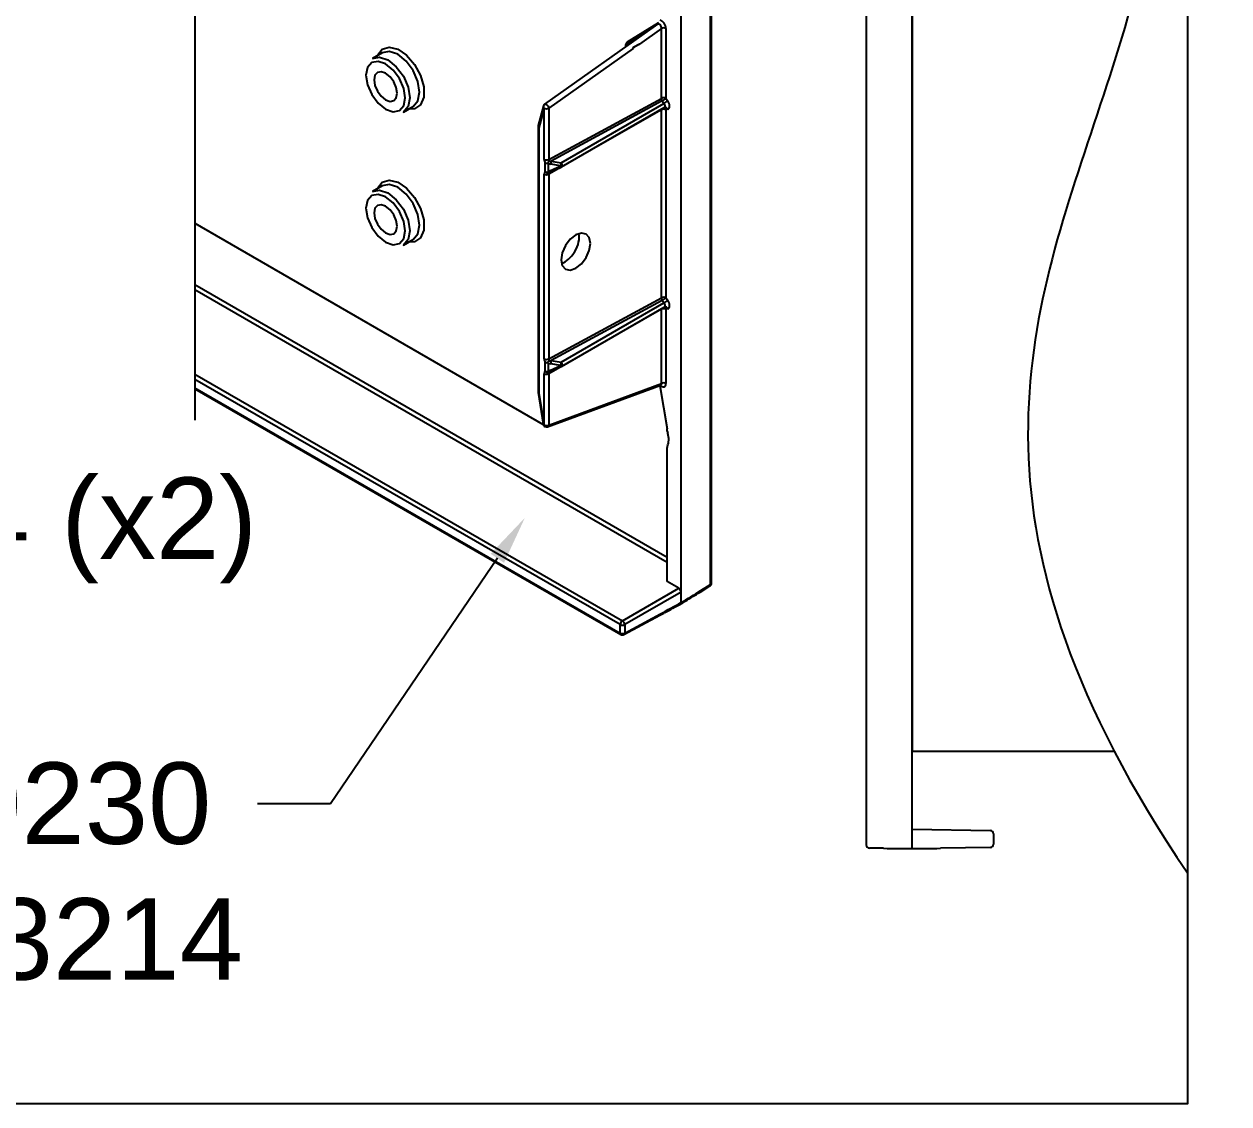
# Model space of a CAD drawing. Extents: x 0 to 7.47, y -6.79 to 0.
# Drawn here: x 3.778 to 7.474, y -6.794 to -3.479 of the extents above; entities that cross this region are included whole.
import ezdxf
from ezdxf import colors
from ezdxf.entities.mleader import LeaderData, LeaderLine
from ezdxf.math import Vec2, Vec3

# ---------------------------------------------------------------- set-up
doc = ezdxf.new("R2010")
doc.units = 0
doc.header["$LTSCALE"] = 0.5
doc.header["$MEASUREMENT"] = 0
for name, color, linetype in [('Dimension', 10, 'CONTINUOUS'), ('End Cap', 92, 'CONTINUOUS'), ('FAB DWG', 221, 'CONTINUOUS'), ('Housing', 150, 'CONTINUOUS')]:
    doc.layers.add(name, color=color, linetype=linetype)
doc.layers.add('Text-Unprinted', color=131, linetype='CONTINUOUS', plot=False)
doc.styles.get("Standard").update_dxf_attribs({"font": 'arial.ttf'})

msp = doc.modelspace()

# ---------------------------------------------------------------- linework, layer by layer
at = {"layer": 'Dimension', "transparency": 16777216}
msp.add_open_spline([(6.7836, -1.4937), (7.4744, -2.5255), (7.0654, -3.7891), (6.6359, -5.0356), (7.3473, -6.0845)], degree=3, dxfattribs=at)
at = {"layer": 'End Cap', "transparency": 16777216}
for p, q in [((5.8841, -5.1991), (5.8841, -1.8709)), ((5.887, -5.1951), (5.887, -1.8669)), ((5.7933, -5.2547), (5.7933, -1.9234)), ((5.7213, -3.4793), (5.3749, -3.7245)), ((5.7246, -3.475), (5.6282, -3.5346)), ((5.7062, -3.4899), (5.6333, -3.535)), ((5.7332, -3.4922), (5.6657, -3.5399)), ((5.6752, -3.5105), (5.6898, -3.5016)), ((5.7218, -3.4787), (5.7212, -3.4793)), ((5.7332, -3.7067), (5.7332, -3.4922)), ((5.7472, -3.4923), (5.7472, -3.7067)), ((5.6234, -3.5431), (5.6234, -3.5485)), ((5.6252, -3.5464), (5.6257, -3.547)), ((5.6273, -3.5418), (5.6282, -3.5407)), ((5.6333, -3.535), (5.6353, -3.5362)), ((5.6657, -3.5399), (5.6467, -3.5509)), ((4.8765, -3.5668), (4.8464, -3.5841)), ((5.6467, -3.5534), (5.3876, -3.7368)), ((5.6464, -3.5507), (5.6467, -3.5509)), ((5.6467, -3.5509), (5.6467, -3.5534)), ((4.9414, -3.7487), (4.9715, -3.7313)), ((5.371, -3.7301), (5.3548, -3.7905)), ((5.3876, -3.8941), (5.7332, -3.7067)), ((5.7358, -3.7148), (5.3953, -3.8994)), ((5.4255, -3.9046), (5.741, -3.7224)), ((5.741, -3.7224), (5.7358, -3.7148)), ((5.7472, -3.7067), (5.7524, -3.7143)), ((5.3736, -3.7368), (5.3574, -3.7972)), ((5.3736, -3.894), (5.3736, -3.7368)), ((5.3876, -3.7368), (5.3876, -3.8941)), ((5.7332, -3.7418), (5.3876, -3.9397)), ((5.4262, -3.9172), (5.7417, -3.7351)), ((5.7332, -4.3191), (5.7332, -3.7418)), ((5.7418, -3.7351), (5.7424, -3.7348)), ((5.7524, -3.7403), (5.7472, -3.7419)), ((5.7472, -3.7419), (5.7472, -4.3191)), ((5.3545, -3.7931), (5.3545, -4.6082)), ((5.3574, -3.7972), (5.3574, -4.6122)), ((5.3764, -3.9314), (5.3764, -3.9055)), ((5.3861, -3.907), (5.3861, -3.9329)), ((5.4238, -3.9141), (5.3936, -3.909)), ((5.3936, -3.9286), (5.4238, -3.9141)), ((5.3953, -3.8994), (5.4255, -3.9046)), ((5.3953, -3.932), (5.4255, -3.9176)), ((5.3736, -4.5064), (5.3736, -3.9396)), ((5.3876, -3.9397), (5.3876, -4.5065)), ((5.3953, -3.932), (5.3953, -3.932)), ((4.8765, -3.9751), (4.8464, -3.9924)), ((4.3017, -4.0902), (5.3708, -4.7074)), ((4.9414, -4.157), (4.9715, -4.1396)), ((5.3876, -4.5065), (5.7332, -4.3191)), ((5.7472, -4.3191), (5.7524, -4.3267)), ((5.7332, -4.3542), (5.3876, -4.5521)), ((5.7358, -4.3272), (5.3953, -4.5119)), ((5.4255, -4.517), (5.741, -4.3348)), ((5.4262, -4.5296), (5.7417, -4.3475)), ((5.7332, -4.5821), (5.7332, -4.3542)), ((5.741, -4.3348), (5.7358, -4.3272)), ((5.7418, -4.3476), (5.7424, -4.3472)), ((5.7524, -4.3527), (5.7472, -4.3543)), ((5.7472, -4.3543), (5.7472, -4.5821)), ((5.3764, -4.5438), (5.3764, -4.5179)), ((5.3861, -4.5194), (5.3861, -4.5453)), ((5.4238, -4.5265), (5.3936, -4.5214)), ((5.3936, -4.541), (5.4238, -4.5265)), ((5.3953, -4.5119), (5.4255, -4.517)), ((5.3953, -4.5444), (5.4255, -4.53)), ((5.3953, -4.5444), (5.3953, -4.5444)), ((5.3736, -4.7095), (5.3736, -4.552)), ((5.3876, -4.5521), (5.3876, -4.7096)), ((5.3876, -4.7096), (5.7332, -4.5821)), ((5.3546, -4.6098), (5.3708, -4.7071)), ((5.3574, -4.6122), (5.3736, -4.7095)), ((5.3841, -4.7148), (5.7314, -4.5867)), ((5.7287, -4.5877), (5.7508, -4.7209)), ((5.7508, -4.7282), (5.7508, -4.7209)), ((5.7508, -4.7282), (5.7529, -4.7358)), ((5.7508, -5.19), (5.7508, -4.7782))]:
    msp.add_line(p, q, dxfattribs=at)
at = {"layer": 'End Cap', "linetype": 'Continuous', "lineweight": 25, "transparency": 16777216}
for p, q in [((6.5023, -6.0096), (6.5023, -1.9203)), ((6.3617, -1.9226), (6.3617, -5.9981)), ((4.3017, -4.2786), (5.7508, -5.115)), ((5.7508, -5.1312), (4.3017, -4.2948)), ((4.3017, -4.5531), (5.6134, -5.3101)), ((5.6065, -5.3223), (4.3017, -4.5693)), ((4.3017, -4.5951), (5.6065, -5.3481)), ((4.3017, -4.5985), (5.6085, -5.3527)), ((5.6134, -5.3101), (5.7862, -5.2104)), ((5.7862, -5.2104), (5.7508, -5.19)), ((5.852, -5.2223), (5.8822, -5.2036)), ((5.8539, -5.2178), (5.8841, -5.1991)), ((5.7933, -5.2226), (5.6205, -5.3223)), ((5.6065, -5.3481), (5.6065, -5.3223)), ((5.6183, -5.3528), (5.7283, -5.2937)), ((5.6205, -5.3482), (5.7305, -5.289)), ((5.6205, -5.3223), (5.6205, -5.3482)), ((6.5023, -5.9503), (6.7425, -5.9545)), ((6.7523, -5.9645), (6.7523, -5.9962)), ((6.4151, -6.0088), (6.3715, -6.0081)), ((6.7425, -6.0062), (6.5896, -6.0088))]:
    msp.add_line(p, q, dxfattribs=at)
at = {"layer": 'End Cap', "transparency": 16777216, "flags": 128}
for points in [[(5.6752, -3.5105), (5.6763, -3.5111), (5.6763, -3.5111)], [(4.8464, -3.5841), (4.8682, -3.5799), (4.8939, -3.5888), (4.9196, -3.6096), (4.9414, -3.639), (4.956, -3.6726), (4.9611, -3.7052)], [(4.8612, -3.5756), (4.8618, -3.574), (4.8762, -3.5555), (4.8979, -3.5491), (4.9242, -3.5557), (4.9514, -3.5743), (4.9758, -3.6024), (4.9942, -3.6363), (5.004, -3.6714), (5.004, -3.7029), (4.9942, -3.7266), (4.9758, -3.7392), (4.9562, -3.7402)], [(4.9715, -3.7313), (4.9715, -3.7313), (4.986, -3.7146), (4.9911, -3.6878), (4.986, -3.6552), (4.9715, -3.6216), (4.9497, -3.5922), (4.924, -3.5715), (4.8983, -3.5626), (4.8765, -3.5668)], [(4.947, -3.7052), (4.9424, -3.676), (4.9293, -3.646), (4.9099, -3.6197), (4.8868, -3.6011), (4.8638, -3.5931), (4.8443, -3.5969), (4.8313, -3.6119), (4.8267, -3.6358), (4.8313, -3.665), (4.8443, -3.695), (4.8638, -3.7213), (4.8868, -3.7399), (4.9099, -3.7479), (4.9293, -3.7441), (4.9424, -3.7291), (4.947, -3.7052)], [(4.9222, -3.6909), (4.9195, -3.6737), (4.9118, -3.6561), (4.9004, -3.6406), (4.8868, -3.6297), (4.8733, -3.625), (4.8618, -3.6272), (4.8542, -3.636), (4.8515, -3.6501), (4.8542, -3.6673), (4.8618, -3.6849), (4.8733, -3.7004), (4.8868, -3.7113), (4.9004, -3.716), (4.9118, -3.7138), (4.9195, -3.705), (4.9222, -3.6909)], [(4.9611, -3.7052), (4.956, -3.7319), (4.9414, -3.7487), (4.9414, -3.7487)], [(5.3749, -3.7245), (5.376, -3.7241), (5.3781, -3.7244), (5.3806, -3.7257), (5.3831, -3.728), (5.3852, -3.7308), (5.3868, -3.7339), (5.3876, -3.7368)], [(5.741, -3.7224), (5.7422, -3.7244), (5.743, -3.7265), (5.7436, -3.7285), (5.7438, -3.7305), (5.7436, -3.7322), (5.743, -3.7337), (5.7422, -3.7347), (5.7417, -3.7351)], [(5.7524, -3.7403), (5.7547, -3.739), (5.7565, -3.7369), (5.7575, -3.734), (5.7579, -3.7305), (5.7575, -3.7266), (5.7565, -3.7224), (5.7547, -3.7183), (5.7524, -3.7143)], [(5.4255, -3.9046), (5.4266, -3.9065), (5.4275, -3.9086), (5.4281, -3.9107), (5.4282, -3.9126), (5.4281, -3.9144), (5.4275, -3.9158), (5.4266, -3.9169), (5.4262, -3.9172)], [(4.8464, -3.9924), (4.8682, -3.9882), (4.8939, -3.9971), (4.9196, -4.0179), (4.9414, -4.0473), (4.956, -4.0808), (4.9611, -4.1135)], [(4.8612, -3.9839), (4.8618, -3.9823), (4.8762, -3.9638), (4.8979, -3.9574), (4.9242, -3.9639), (4.9514, -3.9825), (4.9758, -4.0107), (4.9942, -4.0446), (5.004, -4.0796), (5.004, -4.1111), (4.9942, -4.1348), (4.9758, -4.1475), (4.9562, -4.1484)], [(4.9715, -4.1396), (4.9715, -4.1396), (4.986, -4.1229), (4.9911, -4.0961), (4.986, -4.0635), (4.9715, -4.0299), (4.9497, -4.0005), (4.924, -3.9798), (4.8983, -3.9708), (4.8765, -3.9751)], [(4.947, -4.1135), (4.9424, -4.0843), (4.9293, -4.0542), (4.9099, -4.0279), (4.8868, -4.0094), (4.8638, -4.0014), (4.8443, -4.0052), (4.8313, -4.0202), (4.8267, -4.0441), (4.8313, -4.0733), (4.8443, -4.1033), (4.8638, -4.1296), (4.8868, -4.1482), (4.9099, -4.1562), (4.9293, -4.1524), (4.9424, -4.1374), (4.947, -4.1135)], [(4.9222, -4.0992), (4.9195, -4.082), (4.9118, -4.0643), (4.9004, -4.0489), (4.8868, -4.0379), (4.8733, -4.0332), (4.8618, -4.0355), (4.8542, -4.0443), (4.8515, -4.0584), (4.8542, -4.0755), (4.8618, -4.0932), (4.8733, -4.1087), (4.8868, -4.1196), (4.9004, -4.1243), (4.9118, -4.1221), (4.9195, -4.1132), (4.9222, -4.0992)], [(4.9611, -4.1135), (4.956, -4.1402), (4.9414, -4.157), (4.9414, -4.157)], [(5.5153, -4.1519), (5.5118, -4.1343), (5.5021, -4.1232), (5.4875, -4.1202), (5.4703, -4.1259), (5.4531, -4.1394), (5.4385, -4.1586), (5.4288, -4.1806), (5.4253, -4.202), (5.4288, -4.2197), (5.4385, -4.2308), (5.4531, -4.2337), (5.4703, -4.228), (5.4875, -4.2145), (5.5021, -4.1953), (5.5118, -4.1733), (5.5153, -4.1519)], [(5.741, -4.3348), (5.7422, -4.3368), (5.743, -4.3389), (5.7436, -4.3409), (5.7438, -4.3429), (5.7436, -4.3446), (5.743, -4.3461), (5.7422, -4.3471), (5.7417, -4.3475)], [(5.7524, -4.3527), (5.7547, -4.3514), (5.7565, -4.3493), (5.7575, -4.3464), (5.7579, -4.3429), (5.7575, -4.339), (5.7565, -4.3348), (5.7547, -4.3307), (5.7524, -4.3267)], [(5.4255, -4.517), (5.4266, -4.5189), (5.4275, -4.521), (5.4281, -4.5231), (5.4282, -4.525), (5.4281, -4.5268), (5.4275, -4.5282), (5.4266, -4.5293), (5.4262, -4.5296)]]:
    msp.add_lwpolyline(points, dxfattribs=at)
at = {"layer": 'End Cap', "transparency": 16777216}
for centre, radius, start, end in [((5.7401, -3.5059), 0.0154, 62.6565, 116.7662), ((5.6334, -3.5431), 0.01, 121.7291, 180), ((5.6277, -3.5429), 0.0043, 182.7022, 234.0979), ((5.6393, -3.5501), 0.0146, 145.2176, 165.0847), ((5.6198, -3.5499), 0.0111, 30.2078, 46.9629), ((5.6304, -3.5391), 0.00501, 54.4735, 116.3416), ((5.6413, -3.5474), 0.0148, 122.837, 153.0094), ((5.6184, -3.5503), 0.0137, 29.2314, 44.5363), ((5.6383, -3.5311), 0.00592, 239.4413, 287.6716), ((5.3777, -3.7313), 0.00685, 169.7358, 232.6806), ((5.3806, -3.7327), 0.01, 125.2969, 165.0011), ((5.7401, -3.7204), 0.0154, 62.6565, 116.7662), ((5.7483, -3.7063), 0.0152, 181.5623, 214.3777), ((5.6986, -3.6503), 0.0744, 299.9931, 310.7456), ((5.7038, -3.6579), 0.0744, 299.9931, 310.7456), ((5.3806, -3.7231), 0.0154, 242.6565, 296.7662), ((5.7407, -3.7416), 0.00752, 166.7136, 181.3656), ((5.7401, -3.7555), 0.0154, 62.6565, 116.7662), ((5.7384, -3.7456), 0.00954, 22.8097, 81.1188), ((5.7442, -3.7432), 0.00867, 20.1626, 102.7357), ((5.3645, -3.7931), 0.01, 165.0011, 180), ((5.3594, -3.7927), 0.00494, 185.0787, 246.2415), ((5.3615, -3.7917), 0.00685, 169.7358, 232.6806), ((5.3806, -3.8803), 0.0154, 242.6565, 296.7662), ((5.3721, -3.9002), 0.0232, 337.7408, 1.9215), ((5.4023, -3.9053), 0.0232, 337.7408, 1.9215), ((5.4778, -3.8891), 0.0595, 204.851, 208.5613), ((5.4212, -3.9086), 0.01, 295.595, 299.9973), ((5.3806, -3.9259), 0.0154, 242.6565, 296.7662), ((5.3835, -3.9178), 0.0154, 242.6428, 279.7711), ((5.3851, -3.9263), 0.0101, 210.6572, 293.2771), ((5.393, -3.928), 0.00847, 215.1978, 242.4892), ((5.4476, -3.9036), 0.0595, 204.851, 208.5613), ((5.7401, -4.3328), 0.0154, 62.6565, 116.7662), ((5.7483, -4.3187), 0.0152, 181.5623, 214.3777), ((5.6986, -4.2627), 0.0744, 299.9931, 310.7456), ((5.7407, -4.354), 0.00752, 166.7136, 181.3656), ((5.7401, -4.3679), 0.0154, 62.6565, 116.7662), ((5.7384, -4.358), 0.00954, 22.8097, 81.1188), ((5.7038, -4.2703), 0.0744, 299.9931, 310.7456), ((5.7442, -4.3556), 0.00867, 20.1626, 102.7357), ((5.3806, -4.4927), 0.0154, 242.6565, 296.7662), ((5.3835, -4.5302), 0.0154, 242.6428, 279.7711), ((5.3851, -4.5387), 0.0101, 210.6572, 293.2771), ((5.393, -4.5404), 0.00847, 215.1978, 242.4892), ((5.3721, -4.5126), 0.0232, 337.7408, 1.9215), ((5.4476, -4.516), 0.0595, 204.851, 208.5613), ((5.4023, -4.5177), 0.0232, 337.7408, 1.9215), ((5.4778, -4.5015), 0.0595, 204.851, 208.5613), ((5.4212, -4.521), 0.01, 295.595, 299.9973), ((5.3806, -4.5383), 0.0154, 242.6565, 296.7662), ((5.7401, -4.5958), 0.0154, 62.6565, 116.7662), ((5.3645, -4.6082), 0.01, 180, 189.4468), ((5.3594, -4.6077), 0.00494, 185.0787, 246.2415), ((5.358, -4.6087), 0.00356, 197.4738, 260.2342), ((5.3806, -4.7054), 0.01, 189.4468, 290.2538), ((5.3742, -4.706), 0.00356, 197.4738, 260.2342), ((5.3806, -4.6958), 0.0154, 242.6565, 296.7662), ((5.3817, -4.7095), 0.00588, 294.0454, 358.593), ((5.6989, -4.7536), 0.0568, 337.6931, 18.3092)]:
    msp.add_arc(centre, radius, start, end, dxfattribs=at)
at = {"layer": 'End Cap', "linetype": 'Continuous', "lineweight": 25, "transparency": 16777216}
for centre, radius, start, end in [((5.877, -5.1951), 0.01, 301.723, 0), ((5.8792, -5.1997), 0.00494, 307.0289, 6.4006), ((5.882, -5.1946), 0.00495, 295.3786, 354.634), ((5.6219, -5.323), 0.0154, 123.2266, 177.3508), ((5.6135, -5.3086), 0.0154, 242.6629, 296.76), ((5.6047, -5.3233), 0.0159, 3.519, 56.481), ((5.6112, -5.3487), 0.00481, 172.8147, 235.8779), ((5.6135, -5.3344), 0.0154, 242.6629, 296.76), ((5.6135, -5.344), 0.01, 240.0088, 298.2593), ((5.6156, -5.3487), 0.00487, 302.6681, 6.5142), ((6.7423, -5.9645), 0.01, 0, 89), ((6.3717, -5.9981), 0.01, 180, 269), ((6.5023, -1.0096), 5, 269, 270), ((6.5023, -1.0096), 5, 270, 271), ((6.7423, -5.9962), 0.01, 271, 0)]:
    msp.add_arc(centre, radius, start, end, dxfattribs=at)
at = {"layer": 'End Cap', "transparency": 16777216}
for centre, major_axis, ratio, start_param, end_param in [((5.733, -3.4841), (-0.0099, 0.0175), 0.578664, 3.936819, 5.777217), ((5.7214, -3.4996), (0.1266, 0.0722), 0.096871, 1.889167, 2.261918), ((5.726, -3.4882), (-0.00377, 0.00943), 0.657617, 4.035457, 6.439785), ((5.6588, -3.5357), (0.0633, 0.0361), 0.096871, 4.459728, 4.766657), ((5.6396, -3.5493), (-0.00495, 0.00873), 0.578664, 3.936819, 4.243748), ((5.3877, -3.9022), (-0.01, 0.0173), 0.577247, 0.7853, 1.433193), ((5.4179, -3.8925), (0.0398, 0.0069), 0.399844, 3.720358, 3.98888), ((5.3948, -3.8981), (-0.00524, 0.00853), 0.57904, 0.769672, 1.417564), ((5.4153, -3.887), (0.0328, 0.0105), 0.225845, 3.72057, 3.989092), ((5.3877, -3.9478), (-0.01, 0.0173), 0.577517, 0.137641, 0.785534), ((5.4179, -3.9375), (0.0397, 0.0078), 0.397023, 2.147292, 2.415814), ((5.3948, -3.9437), (-0.00503, 0.00864), 0.595586, 0.135346, 0.783238), ((5.4153, -3.932), (0.0328, 0.0113), 0.223705, 2.145109, 2.413631), ((5.4377, -4.1575), (0.0305, 0.0546), 0.567223, 3.661198, 5.694949), ((5.3877, -4.5146), (-0.01, 0.0173), 0.577247, 0.7853, 1.433193), ((5.3948, -4.5105), (-0.00524, 0.00853), 0.57904, 0.769672, 1.417564), ((5.3877, -4.5602), (-0.01, 0.0173), 0.577517, 0.137641, 0.785534), ((5.4179, -4.505), (0.0398, 0.0069), 0.399844, 3.720358, 3.98888), ((5.4179, -4.5499), (0.0397, 0.0078), 0.397023, 2.147292, 2.415814), ((5.4153, -4.4994), (0.0328, 0.0105), 0.225845, 3.72057, 3.989092), ((5.4153, -4.5444), (0.0328, 0.0113), 0.223705, 2.145109, 2.413631), ((5.3948, -4.5561), (-0.00503, 0.00864), 0.595586, 0.135346, 0.783238), ((5.733, -4.5739), (-0.0099, 0.0176), 0.575628, 2.046832, 3.939015), ((5.726, -4.578), (-0.00606, 0.00832), 0.487378, 3.00441, 3.893568)]:
    msp.add_ellipse(centre, major_axis=major_axis, ratio=ratio, start_param=start_param, end_param=end_param, dxfattribs=at)
at = {"layer": 'End Cap', "linetype": 'Continuous', "lineweight": 25, "transparency": 16777216}
for centre, major_axis, ratio, start_param, end_param in [((5.7862, -5.2185), (-0.005, 0.00866), 0.577629, 3.92741, 5.497901), ((5.7934, -1.1796), (2.43, 4.3588), 0.567288, 3.918262, 3.93575), ((5.7931, -1.1797), (2.5607, 4.2833), 0.587441, 3.918308, 3.935796)]:
    msp.add_ellipse(centre, major_axis=major_axis, ratio=ratio, start_param=start_param, end_param=end_param, dxfattribs=at)
at = {"layer": 'End Cap', "transparency": 16777216}
for points, knots in [([(5.6282, -3.5407), (5.6288, -3.5403), (5.6298, -3.5395), (5.6318, -3.5384), (5.6337, -3.5373), (5.6349, -3.5365), (5.6353, -3.5362)], [0, 0, 0, 0, 0.2846687, 0.4357061, 0.7736314, 1, 1, 1, 1]), ([(5.3764, -3.9055), (5.3765, -3.9055), (5.3773, -3.9057), (5.3793, -3.9058), (5.3822, -3.9054), (5.3839, -3.9049), (5.3846, -3.9047)], [0, 0, 0, 0, 0.01719, 0.406515, 0.785971, 1, 1, 1, 1]), ([(5.3846, -3.9047), (5.3855, -3.9039), (5.3871, -3.9023), (5.3885, -3.9006), (5.3891, -3.8998), (5.3891, -3.8998)], [0, 0, 0, 0, 0.516727, 0.980694, 1, 1, 1, 1]), ([(5.3861, -3.907), (5.3861, -3.907), (5.3856, -3.9063), (5.3851, -3.9055), (5.3846, -3.9047)], [0, 0, 0, 0, 0.04087, 1, 1, 1, 1]), ([(5.3764, -4.5179), (5.3765, -4.5179), (5.3773, -4.5181), (5.3793, -4.5182), (5.3822, -4.5178), (5.3839, -4.5173), (5.3846, -4.5171)], [0, 0, 0, 0, 0.0171895, 0.4065155, 0.7859709, 1, 1, 1, 1]), ([(5.3846, -4.5171), (5.3855, -4.5163), (5.3871, -4.5147), (5.3885, -4.513), (5.3891, -4.5122), (5.3891, -4.5122)], [0, 0, 0, 0, 0.516727, 0.980694, 1, 1, 1, 1]), ([(5.3861, -4.5194), (5.3861, -4.5194), (5.3856, -4.5187), (5.3851, -4.5179), (5.3846, -4.5171)], [0, 0, 0, 0, 0.04087, 1, 1, 1, 1]), ([(5.7313, -4.5868), (5.7319, -4.5867), (5.7325, -4.5866), (5.7323, -4.5865), (5.7323, -4.5865)], [0, 0, 0, 0, 0.901378, 1, 1, 1, 1]), ([(5.7515, -4.7752), (5.7512, -4.7759), (5.7509, -4.7768), (5.7508, -4.7779), (5.7508, -4.7782)], [0, 0, 0, 0, 0.78744, 1, 1, 1, 1])]:
    msp.add_open_spline(points, degree=3, knots=knots, dxfattribs=at)
at = {"layer": 'End Cap', "linetype": 'Continuous', "lineweight": 25, "transparency": 16777216}
for points, knots in [([(5.7908, -5.2595), (5.7959, -5.2564), (5.8163, -5.2442), (5.8367, -5.2317), (5.852, -5.2223)], [0, 0, 0, 0, 0.250002, 1, 1, 1, 1]), ([(5.7283, -5.2937), (5.7336, -5.2909), (5.7546, -5.2795), (5.7757, -5.2678), (5.7916, -5.259)], [0, 0, 0, 0, 0.250002, 1, 1, 1, 1]), ([(5.7933, -5.2547), (5.7932, -5.2555), (5.793, -5.2572), (5.7921, -5.2588), (5.7913, -5.2591), (5.7911, -5.2592)], [0, 0, 0, 0, 0.424963, 0.849926, 1, 1, 1, 1])]:
    msp.add_open_spline(points, degree=3, knots=knots, dxfattribs=at)
at = {"layer": 'Housing'}
msp.add_line((4.3017, -2.7844), (4.3017, -4.6947), dxfattribs=at)
at = {"layer": 'Housing', "transparency": 16777216}
msp.add_lwpolyline([(7.0264, -1.9103), (6.5023, -1.9103), (6.5023, -5.7103), (7.1221, -5.7103)], dxfattribs=at)
at = {"layer": 'Text-Unprinted', "transparency": 16777216}
msp.add_lwpolyline([(0, 0), (7.3473, 0), (7.3473, -6.7935), (0, -6.7935)], close=True, dxfattribs=at)

# ---------------------------------------------------------------- leaders
at = {"layer": 'FAB DWG', "transparency": 16777216}
ml = msp.add_multileader_mtext('Standard', dxfattribs=at)
ml.set_content('BK01125\\PHW63214 (x2)', color=256)
ml.set_leader_properties()
ml.build(insert=Vec2(0, 0))
ml.multileader.update_dxf_attribs({"dogleg_length": 0.2339, "arrow_head_size": 0.15})
ctx = ml.context
ctx.base_point, ctx.char_height, ctx.arrow_head_size, ctx.landing_gap_size, ctx.plane_origin = Vec3(2.1514, -4.6156), 0.25, 0.15, 0.09, Vec3(2.2442, -2.5943)
notes = []
notes.append((ctx, [(1, (1, 1, 0), (1.9175, -4.6156), (1, 0), 0.2339, [(0, [(1.3164, -3.2129)], 0, [])])]))
ctx.mtext.insert, ctx.mtext.flow_direction = Vec3(2.2414, -4.4538), 5
ml = msp.add_multileader_mtext('Standard', dxfattribs=at)
ml.set_content('CS00230\\PHW63214', color=256)
ml.set_leader_properties()
ml.build(insert=Vec2(0, 0))
ml.multileader.update_dxf_attribs({"dogleg_length": 0.9041, "arrow_head_size": 0.15})
ctx = ml.context
ctx.base_point, ctx.char_height, ctx.arrow_head_size, ctx.landing_gap_size, ctx.plane_origin = Vec3(2.806, -5.8726), 0.25, 0.15, 0.09, Vec3(4.7093, -6.8267)
notes.append((ctx, [(0, (1, 1, 0), (4.7183, -5.8726), (-1, 0), 0.2241, [(0, [(5.3141, -4.9945)], 0, [])])]))
ctx.mtext.insert, ctx.mtext.flow_direction = Vec3(2.896, -5.7453), 5
for ctx, leaders in notes:
    for number, flags, end, landing, length, lines in leaders:
        leader = LeaderData()
        leader.index, (leader.has_last_leader_line, leader.has_dogleg_vector, leader.attachment_direction) = number, flags
        leader.last_leader_point, leader.dogleg_vector, leader.dogleg_length = Vec3(end), Vec3(landing), length
        for number, points, colour, breaks in lines:
            line = LeaderLine()
            line.index, line.vertices, line.color, line.breaks = number, Vec3.list(points), colors.encode_raw_color(colour), breaks
            leader.lines.append(line)
        ctx.leaders.append(leader)

doc.saveas('drawing.dxf')
